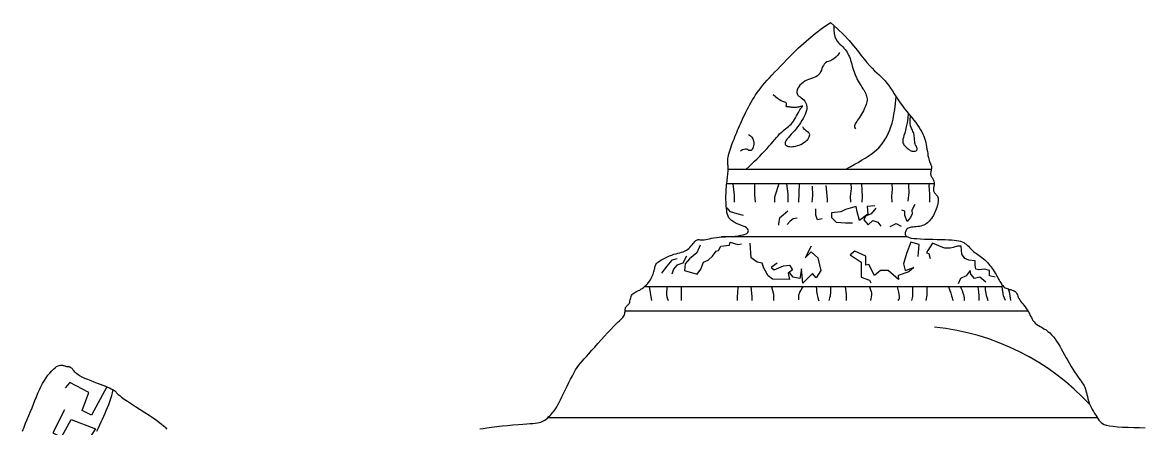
# Model space of a CAD drawing. Extents: x 162 to 353, y 208 to 399.
# Drawn here: x 165.1 to 286.4, y 355 to 398.9 of the extents above; entities that cross this region are included whole.
import ezdxf

# ---------------------------------------------------------------- set-up
doc = ezdxf.new("R2010")
doc.units = 0
doc.header["$LTSCALE"] = 10
doc.header["$MEASUREMENT"] = 0
for name, color, linetype in [('3', 3, 'CONTINUOUS'), ('4', 4, 'CONTINUOUS'), ('7', 7, 'CONTINUOUS')]:
    doc.layers.add(name, color=color, linetype=linetype)

msp = doc.modelspace()

# ---------------------------------------------------------------- linework, layer by layer
at = {"layer": '3'}
for p, q in [((263.94, 381.46), (241.46, 381.46)), ((230.43, 367.71), (274.09, 367.71))]:
    msp.add_line(p, q, dxfattribs=at)
for points in [[(253.07, 398.59), (253.05, 398.12), (253.08, 397.73), (253.16, 397.4), (253.27, 397.14), (253.41, 396.92), (253.56, 396.74), (253.72, 396.58), (253.88, 396.43), (254.02, 396.29), (254.15, 396.15), (254.28, 396), (254.39, 395.86), (254.49, 395.71), (254.58, 395.55), (254.66, 395.39), (254.74, 395.21), (254.81, 395.03), (254.87, 394.83), (254.93, 394.63), (254.99, 394.42), (255.05, 394.21), (255.11, 393.99), (255.17, 393.78), (255.24, 393.57), (255.32, 393.36), (255.41, 393.16), (255.5, 392.96), (255.6, 392.77), (255.7, 392.58), (255.8, 392.4), (255.9, 392.23), (256, 392.07), (256.1, 391.91), (256.2, 391.76), (256.29, 391.62), (256.37, 391.48), (256.45, 391.34), (256.52, 391.21), (256.57, 391.07), (256.61, 390.94), (256.64, 390.8), (256.65, 390.65), (256.65, 390.51), (256.63, 390.35), (256.6, 390.2), (256.56, 390.04), (256.5, 389.87), (256.43, 389.71), (256.35, 389.53), (256.26, 389.35), (256.16, 389.17), (256.05, 389), (255.94, 388.82), (255.83, 388.65), (255.73, 388.49), (255.62, 388.34), (255.53, 388.2), (255.44, 388.07), (255.37, 387.94), (255.32, 387.83), (255.3, 387.72), (255.3, 387.61), (255.34, 387.51), (255.42, 387.41)], [(253.66, 395.69), (253.48, 395.39), (253.28, 395.16), (253.07, 395), (252.86, 394.88), (252.66, 394.79), (252.47, 394.72), (252.29, 394.65), (252.14, 394.55), (252.02, 394.43), (251.92, 394.28), (251.84, 394.12), (251.77, 393.94), (251.7, 393.76), (251.62, 393.58), (251.53, 393.42), (251.42, 393.28), (251.28, 393.16), (251.11, 393.06), (250.93, 392.98), (250.74, 392.91), (250.53, 392.84), (250.32, 392.76), (250.11, 392.67), (249.91, 392.57), (249.72, 392.44), (249.54, 392.3), (249.38, 392.14), (249.25, 391.97), (249.14, 391.8), (249.07, 391.63), (249.03, 391.47), (249.03, 391.32), (249.08, 391.19), (249.16, 391.07), (249.27, 390.96), (249.39, 390.86), (249.53, 390.76), (249.67, 390.65), (249.8, 390.54), (249.91, 390.42), (250, 390.28), (250.06, 390.13), (250.1, 389.96), (250.12, 389.78), (250.11, 389.59), (250.08, 389.39), (250.02, 389.19), (249.95, 388.97), (249.85, 388.75), (249.73, 388.53), (249.6, 388.3), (249.45, 388.07), (249.3, 387.85), (249.13, 387.63), (248.96, 387.41), (248.79, 387.21), (248.61, 387.01), (248.44, 386.82), (248.28, 386.64), (248.14, 386.48), (248.01, 386.32), (247.9, 386.18), (247.83, 386.05), (247.78, 385.93), (247.77, 385.83), (247.79, 385.73), (247.84, 385.66), (247.92, 385.59), (248.02, 385.54), (248.14, 385.51), (248.28, 385.49), (248.44, 385.48), (248.6, 385.49), (248.77, 385.51), (248.95, 385.54), (249.13, 385.59), (249.31, 385.65), (249.49, 385.73), (249.66, 385.82), (249.82, 385.92), (249.97, 386.03), (250.1, 386.15), (250.22, 386.27), (250.31, 386.4), (250.38, 386.53), (250.43, 386.65), (250.44, 386.76), (250.42, 386.86), (250.37, 386.94), (250.3, 387.02), (250.2, 387.09), (250.09, 387.17), (249.97, 387.25), (249.86, 387.35), (249.76, 387.47), (249.68, 387.63)], [(243.57, 383.05), (243.86, 383.33), (244.15, 383.61), (244.45, 383.9), (244.74, 384.18), (245.02, 384.47), (245.3, 384.75), (245.57, 385.03), (245.82, 385.3), (246.05, 385.56), (246.27, 385.8), (246.47, 386.04), (246.66, 386.27), (246.84, 386.48), (247.01, 386.67), (247.18, 386.86), (247.35, 387.02), (247.51, 387.17), (247.67, 387.3), (247.83, 387.43), (247.98, 387.55), (248.14, 387.67), (248.28, 387.8), (248.42, 387.93), (248.56, 388.08), (248.68, 388.25), (248.8, 388.43), (248.91, 388.62), (249.02, 388.81), (249.12, 389), (249.21, 389.18), (249.3, 389.34), (249.38, 389.48), (249.46, 389.6), (249.53, 389.69), (249.59, 389.76), (249.64, 389.82), (249.67, 389.85), (249.68, 389.87), (249.68, 389.88), (249.65, 389.87), (249.6, 389.86), (249.53, 389.84), (249.45, 389.82), (249.35, 389.79), (249.24, 389.77), (249.13, 389.75), (249.01, 389.73), (248.9, 389.72), (248.8, 389.71), (248.7, 389.71), (248.6, 389.72), (248.51, 389.73), (248.43, 389.75), (248.35, 389.76), (248.28, 389.77), (248.21, 389.78), (248.14, 389.79), (248.08, 389.79), (248.03, 389.8), (247.98, 389.8), (247.95, 389.81), (247.92, 389.82), (247.9, 389.84), (247.89, 389.87), (247.9, 389.91), (247.91, 389.96), (247.93, 390.01), (247.94, 390.06), (247.94, 390.12), (247.93, 390.17), (247.9, 390.22), (247.84, 390.26), (247.76, 390.3), (247.65, 390.33), (247.51, 390.38), (247.35, 390.45), (247.16, 390.54), (246.95, 390.68), (246.73, 390.86), (246.48, 391.1)], [(254.36, 383.05), (254.82, 383.3), (255.26, 383.55), (255.68, 383.78), (256.07, 384.01), (256.44, 384.23), (256.79, 384.46), (257.11, 384.68), (257.4, 384.9), (257.67, 385.13), (257.92, 385.36), (258.14, 385.6), (258.34, 385.85), (258.52, 386.11), (258.69, 386.39), (258.84, 386.67), (258.99, 386.97), (259.12, 387.29), (259.24, 387.64), (259.36, 388.03), (259.47, 388.46), (259.56, 388.95), (259.65, 389.51), (259.73, 390.16), (259.8, 390.89)], [(261.1, 389.12), (261.06, 388.55), (260.99, 388.06), (260.91, 387.63), (260.82, 387.27), (260.74, 386.96), (260.65, 386.7), (260.59, 386.48), (260.54, 386.3), (260.52, 386.14), (260.52, 386), (260.55, 385.88), (260.59, 385.78), (260.65, 385.69), (260.71, 385.61), (260.79, 385.54), (260.86, 385.47), (260.94, 385.39), (261.02, 385.32), (261.1, 385.25), (261.18, 385.19), (261.26, 385.13), (261.34, 385.07), (261.43, 385.03), (261.52, 385), (261.61, 384.98), (261.71, 384.98), (261.8, 384.99), (261.88, 385), (261.96, 385.03), (262.02, 385.07), (262.06, 385.11), (262.09, 385.17), (262.09, 385.23), (262.08, 385.3), (262.05, 385.38), (262.01, 385.46), (261.97, 385.56), (261.92, 385.66), (261.88, 385.78), (261.84, 385.9), (261.82, 386.04), (261.81, 386.18), (261.79, 386.33), (261.79, 386.48), (261.77, 386.63), (261.76, 386.77), (261.73, 386.9), (261.69, 387.03), (261.63, 387.14), (261.57, 387.25), (261.5, 387.38), (261.43, 387.54), (261.38, 387.75), (261.34, 388.02), (261.33, 388.37), (261.35, 388.81)], [(243.8, 386.81), (244.02, 386.67), (244.18, 386.5), (244.29, 386.32), (244.35, 386.13), (244.38, 385.94), (244.38, 385.75), (244.35, 385.58), (244.32, 385.43), (244.27, 385.31), (244.21, 385.21), (244.16, 385.13), (244.09, 385.08), (244.03, 385.05), (243.97, 385.05), (243.9, 385.05), (243.85, 385.08), (243.79, 385.11), (243.73, 385.16), (243.66, 385.19), (243.58, 385.22), (243.47, 385.22), (243.33, 385.19), (243.15, 385.12), (242.92, 384.99)], [(242.28, 379.48), (242.3, 380.24), (242.13, 381.46)], [(244.44, 381.46), (244.47, 380.27), (244.51, 379.48)], [(247.1, 381.46), (246.63, 380.01), (246.63, 379.48)], [(248.12, 379.48), (248.12, 379.5), (248.09, 380.37), (247.96, 381.46)], [(249.27, 379.48), (249.33, 381.46)], [(250.69, 381.2), (250.74, 380.18), (250.67, 379.48)], [(252.36, 379.48), (252.38, 379.76), (252.25, 380.95), (252.24, 381.28)], [(254.89, 379.48), (254.87, 380.08), (254.97, 380.95), (254.94, 381.44)], [(256.11, 379.48), (256.16, 380.05), (256.13, 380.79), (256.1, 381.46)], [(259.36, 379.48), (259.33, 380.11), (259.4, 380.89), (259.38, 381.46)], [(261.11, 379.59), (261.21, 380.5), (261.17, 381.24), (261.17, 381.46)], [(263.46, 379.48), (263.47, 380.37), (263.43, 380.82), (263.4, 381.27), (263.41, 381.46)], [(243.27, 378.02), (242.59, 378.19), (241.84, 378.44), (241.5, 378.87)], [(248.07, 378.5), (247.57, 378.07), (247.15, 377.74), (247.06, 377.15), (247.06, 376.98)], [(251.78, 377.65), (251.27, 377.57), (251.11, 378.07), (251.11, 378.75)], [(257.51, 379.08), (256.67, 379), (256.75, 378.16), (255.82, 377.49), (255.57, 378.41), (255.49, 379), (254.81, 378.83), (254.31, 378.66), (253.8, 378.41), (252.79, 378.33), (252.79, 377.82), (253.3, 377.32), (254.31, 377.23), (255.07, 377.23)], [(257.62, 378.82), (257.09, 378.22), (256.49, 377.96), (256.29, 377.56), (256.76, 377.03), (257.29, 377.49), (257.82, 377.29), (258.16, 376.89)], [(261.82, 379.22), (261.49, 378.62), (261.55, 378.22), (261.35, 377.82), (261.02, 377.36), (260.75, 378.02), (260.75, 378.49), (260.42, 378.62)], [(249.08, 377.74), (248.66, 377.65), (248.32, 377.4), (247.99, 377.06)], [(259.16, 376.83), (259.82, 377.16), (260.36, 376.89)], [(238.58, 374.83), (238.19, 373.97), (237.4, 373.32), (236.94, 372.79), (236.87, 372.07), (238.25, 371.67), (238.65, 372.2), (238.91, 372.99), (239.44, 373.18), (239.9, 373.64), (240.29, 374.17), (240.55, 374.23), (240.82, 374.69), (241.74, 374.83), (241.8, 375.15), (242.66, 374.89), (243.05, 374.96)], [(246.93, 372.86), (246.27, 372.4), (246.6, 372.13), (247.59, 372.59), (248.24, 372.66), (248.57, 372.13), (248.11, 371.8), (248.24, 371.08), (246.4, 371.15), (245.94, 371.48), (245.48, 372.33), (245.29, 372.86), (244.76, 372.99), (244.1, 373.45), (243.97, 375.02)], [(262.18, 373.58), (262.31, 374.89), (261.39, 375.15), (260.93, 373.91), (260.6, 372.79), (260.8, 372.07), (261.72, 372.4), (261.2, 371.94), (260.01, 371.54), (260.08, 371.08), (258.96, 372.07), (258.11, 372.07), (257.45, 371.54), (256.86, 372.72), (256.53, 372.66), (256.53, 373.64), (255.34, 374.17), (254.82, 373.78), (256, 372.99), (256, 371.34), (256.92, 371.02), (257.05, 370.75)], [(270.53, 371.34), (269.94, 371.48), (269.94, 372.07), (269.41, 372.2), (268.76, 372.13), (268.43, 372.2), (268.36, 372.66), (268.36, 373.12), (267.7, 373.18), (267.24, 373.38), (266.91, 373.84), (266.85, 374.69), (266.45, 374.69), (265.99, 374.56), (265.67, 374.5), (265.07, 374.5), (264.88, 374.56), (263.76, 375.02), (263.23, 374.23), (263.1, 373.97), (263.36, 373.91), (263.5, 373.38)], [(237.07, 373.64), (236.67, 372.86), (236.02, 372.66), (235.69, 372.2), (235.49, 371.67)], [(250.61, 374.69), (249.95, 373.45), (250.61, 374.1), (251.33, 373.45), (251.66, 372.07), (251.14, 371.28), (250.74, 371.74), (249.69, 370.69), (249.56, 372.26), (249.36, 371.21), (248.64, 371.34), (248.24, 371.87)], [(236.08, 373.32), (235.49, 373.18), (234.96, 372.53), (234.7, 372.2), (234.37, 371.8)], [(269.54, 370.82), (268.89, 371.34), (268.3, 371.21), (267.9, 371.67), (267.84, 372.07), (267.38, 371.48), (266.78, 371.21), (266.52, 370.62)], [(233.04, 370.32), (233.29, 368.83)], [(234.97, 370.32), (234.94, 370.09), (234.91, 369.76), (234.93, 369.48), (234.97, 369.23), (235.02, 369.02), (235.08, 368.83)], [(236.53, 370.32), (236.51, 370.22), (236.5, 370.12), (236.5, 370.02), (236.5, 369.9), (236.5, 369.77), (236.5, 369.63), (236.5, 369.48), (236.5, 369.32), (236.5, 369.16), (236.5, 368.99), (236.5, 368.83)], [(242.67, 370.32), (242.65, 370.13), (242.62, 369.82), (242.6, 369.56), (242.59, 369.33), (242.58, 369.14), (242.58, 368.97), (242.58, 368.83)], [(244.07, 370.32), (244.15, 369.27), (244.15, 368.83)], [(246.31, 370.32), (246.51, 369.5), (246.51, 368.83)], [(249.68, 370.32), (249.61, 370.19), (249.46, 369.93), (249.35, 369.72), (249.28, 369.55), (249.24, 369.41), (249.22, 369.26), (249.21, 369.1), (249.21, 368.9)], [(251.13, 370.32), (251.16, 370.06), (251.19, 369.8), (251.22, 369.6), (251.24, 369.44), (251.28, 369.29), (251.32, 369.14), (251.37, 368.98), (251.44, 368.78)], [(252.69, 370.32), (252.69, 370.12), (252.69, 369.84), (252.68, 369.62), (252.67, 369.44), (252.64, 369.28), (252.6, 369.13), (252.55, 368.95), (252.51, 368.83)], [(254.29, 370.32), (254.38, 369.5), (254.38, 368.83)], [(256.92, 370.32), (256.96, 370.21), (257.04, 369.97), (257.1, 369.78), (257.12, 369.61), (257.13, 369.43), (257.11, 369.23), (257.06, 368.99), (257.03, 368.83)], [(259.91, 370.32), (260.05, 369.74), (260.11, 369.48), (260.14, 369.28), (260.15, 369.14), (260.13, 369.02), (260.08, 368.92), (260, 368.83)], [(261.57, 370.32), (261.57, 369.27), (261.46, 368.83)], [(263.15, 370.32), (263.15, 369.39), (263.03, 368.83)], [(265.49, 370.32), (265.59, 370.02), (265.73, 369.62), (265.82, 369.32), (265.89, 369.11), (265.93, 368.97), (265.95, 368.87), (265.95, 368.83)], [(266.77, 370.32), (266.82, 370.21), (266.95, 369.9), (267.05, 369.65), (267.12, 369.46), (267.16, 369.29), (267.18, 369.12), (267.19, 368.94), (267.19, 368.83)], [(268.66, 370.32), (268.67, 370.29), (268.7, 370.03), (268.73, 369.81), (268.75, 369.63), (268.76, 369.45), (268.76, 369.25), (268.77, 369.01), (268.77, 368.83)], [(269.44, 370.32), (269.44, 370.15), (269.46, 369.97), (269.48, 369.79), (269.52, 369.6), (269.58, 369.37), (269.66, 369.08), (269.73, 368.83)], [(271.67, 368.83), (271.46, 369.33), (271.3, 370.32)], [(272.23, 368.83), (272.14, 369.58), (271.98, 370.07)], [(174.26, 359.47), (172.6, 356.4), (171.58, 356.92), (172.3, 358.86), (170.24, 359.95), (169.73, 359.36)], [(169.67, 356.97), (168.39, 354.49), (169.36, 354.01), (170.38, 355.95), (173.04, 354.91), (171.28, 352.29), (171.57, 352.15)]]:
    msp.add_lwpolyline(points, dxfattribs=at)
msp.add_arc((261.24, 339.44), 26.65, 42.6943, 84.1045, dxfattribs=at)
at = {"layer": '4'}
msp.add_line((241.59, 383.05), (263.63, 383.05), dxfattribs=at)
for points in [[(214.7, 354.92), (215.04, 354.98), (215.46, 355.05), (215.96, 355.12), (216.52, 355.18), (217.1, 355.24), (217.7, 355.3), (218.28, 355.35), (218.83, 355.4), (219.33, 355.44), (219.77, 355.47), (220.13, 355.49), (220.44, 355.51), (220.7, 355.54), (220.92, 355.57), (221.11, 355.6), (221.28, 355.65), (221.44, 355.71), (221.59, 355.78), (221.73, 355.87), (221.88, 355.98), (222.01, 356.09), (222.14, 356.21), (222.27, 356.33), (222.39, 356.46), (222.5, 356.59), (222.61, 356.72), (222.71, 356.85), (222.82, 356.99), (222.92, 357.14), (223.03, 357.32), (223.15, 357.53), (223.28, 357.77), (223.43, 358.06), (223.59, 358.38), (223.76, 358.75), (223.95, 359.13), (224.14, 359.53), (224.33, 359.93), (224.53, 360.32), (224.72, 360.68), (224.9, 361.02), (225.07, 361.31), (225.24, 361.57), (225.41, 361.81), (225.59, 362.04), (225.78, 362.26), (226, 362.5), (226.23, 362.77), (226.5, 363.06), (226.8, 363.4), (227.14, 363.77), (227.49, 364.16), (227.84, 364.56), (228.2, 364.96), (228.54, 365.34), (228.87, 365.68), (229.16, 365.99), (229.42, 366.25), (229.63, 366.46), (229.82, 366.63), (229.97, 366.77), (230.09, 366.89), (230.19, 366.99), (230.26, 367.09), (230.32, 367.19), (230.36, 367.3), (230.39, 367.41), (230.41, 367.53), (230.42, 367.65), (230.43, 367.76), (230.44, 367.87), (230.46, 367.97), (230.49, 368.06), (230.53, 368.13), (230.57, 368.19), (230.63, 368.25), (230.68, 368.3), (230.74, 368.35), (230.8, 368.4), (230.85, 368.47), (230.89, 368.55), (230.93, 368.65), (230.96, 368.76), (230.98, 368.88), (231.01, 369), (231.04, 369.13), (231.08, 369.25), (231.13, 369.36), (231.19, 369.46), (231.27, 369.55), (231.37, 369.63), (231.48, 369.7), (231.6, 369.76), (231.73, 369.82), (231.87, 369.89), (232.01, 369.96), (232.15, 370.04), (232.29, 370.13), (232.44, 370.24), (232.57, 370.36), (232.71, 370.49), (232.84, 370.62), (232.96, 370.76), (233.07, 370.91), (233.17, 371.06), (233.26, 371.21), (233.34, 371.37), (233.41, 371.52), (233.47, 371.67), (233.52, 371.81), (233.56, 371.95), (233.59, 372.08), (233.62, 372.21), (233.64, 372.32), (233.66, 372.43), (233.69, 372.53), (233.72, 372.63), (233.77, 372.72), (233.83, 372.82), (233.93, 372.92), (234.05, 373.02), (234.2, 373.12), (234.38, 373.23), (234.58, 373.34), (234.8, 373.45), (235.03, 373.56), (235.26, 373.66), (235.5, 373.75), (235.73, 373.83), (235.95, 373.89), (236.15, 373.95), (236.35, 374), (236.53, 374.05), (236.71, 374.1), (236.87, 374.17), (237.03, 374.24), (237.18, 374.34), (237.32, 374.45), (237.45, 374.58), (237.57, 374.72), (237.69, 374.86), (237.8, 374.99), (237.9, 375.12), (238, 375.23), (238.09, 375.31), (238.18, 375.37), (238.26, 375.41), (238.34, 375.42), (238.43, 375.42), (238.52, 375.41), (238.62, 375.4), (238.73, 375.4), (238.86, 375.4), (239, 375.41), (239.17, 375.44), (239.35, 375.47), (239.56, 375.51), (239.79, 375.56), (240.04, 375.6), (240.32, 375.64), (240.62, 375.68), (240.96, 375.71), (241.31, 375.73), (241.66, 375.75), (242.02, 375.77), (242.37, 375.8), (242.69, 375.83), (242.99, 375.88), (243.24, 375.93), (243.45, 376), (243.61, 376.09), (243.72, 376.18), (243.78, 376.28), (243.8, 376.39), (243.77, 376.49), (243.7, 376.6), (243.58, 376.7), (243.43, 376.79), (243.24, 376.88), (243.03, 376.96), (242.81, 377.05), (242.58, 377.14), (242.36, 377.25), (242.15, 377.36), (241.97, 377.48), (241.81, 377.63), (241.69, 377.79), (241.6, 377.97), (241.53, 378.15), (241.47, 378.36), (241.44, 378.57), (241.41, 378.79), (241.39, 379.02), (241.38, 379.25), (241.37, 379.49), (241.36, 379.73), (241.36, 379.97), (241.36, 380.21), (241.37, 380.45), (241.38, 380.68), (241.39, 380.91), (241.41, 381.13), (241.43, 381.34), (241.45, 381.54), (241.48, 381.74), (241.5, 381.93), (241.52, 382.11), (241.54, 382.28), (241.56, 382.44), (241.58, 382.6), (241.59, 382.75), (241.59, 382.89), (241.6, 383.02), (241.6, 383.15), (241.59, 383.27), (241.59, 383.39), (241.58, 383.5), (241.57, 383.62), (241.57, 383.72), (241.56, 383.84), (241.56, 383.95), (241.56, 384.08), (241.57, 384.21), (241.59, 384.36), (241.63, 384.53), (241.67, 384.71), (241.73, 384.91), (241.8, 385.13), (241.88, 385.36), (241.96, 385.59), (242.05, 385.83), (242.15, 386.07), (242.24, 386.31), (242.34, 386.55), (242.44, 386.79), (242.53, 387.02), (242.63, 387.25), (242.73, 387.49), (242.84, 387.72), (242.94, 387.96), (243.05, 388.21), (243.17, 388.46), (243.28, 388.71), (243.41, 388.97), (243.53, 389.23), (243.67, 389.5), (243.8, 389.76), (243.95, 390.03), (244.1, 390.29), (244.25, 390.55), (244.41, 390.81), (244.58, 391.08), (244.76, 391.34), (244.95, 391.6), (245.15, 391.86), (245.36, 392.13), (245.59, 392.4), (245.82, 392.67), (246.08, 392.95), (246.35, 393.24), (246.63, 393.54), (246.94, 393.85), (247.26, 394.19), (247.6, 394.54), (247.96, 394.91), (248.34, 395.3), (248.76, 395.72), (249.23, 396.17), (249.75, 396.66), (250.34, 397.17), (251.02, 397.72), (251.8, 398.31), (252.69, 398.94)], [(252.69, 398.94), (253.46, 398.24), (254.12, 397.59), (254.7, 396.98), (255.19, 396.41), (255.62, 395.88), (255.99, 395.4), (256.33, 394.97), (256.63, 394.59), (256.92, 394.26), (257.2, 393.97), (257.46, 393.71), (257.71, 393.48), (257.95, 393.26), (258.18, 393.05), (258.4, 392.83), (258.61, 392.61), (258.81, 392.36), (259.01, 392.09), (259.2, 391.81), (259.4, 391.51), (259.6, 391.2), (259.8, 390.89), (260.02, 390.57), (260.24, 390.24), (260.48, 389.92), (260.73, 389.59), (260.98, 389.28), (261.23, 388.96), (261.47, 388.66), (261.71, 388.36), (261.93, 388.08), (262.13, 387.81), (262.3, 387.55), (262.45, 387.31), (262.59, 387.08), (262.7, 386.85), (262.8, 386.63), (262.88, 386.4), (262.95, 386.18), (263.01, 385.94), (263.06, 385.7), (263.11, 385.46), (263.15, 385.21), (263.19, 384.97), (263.23, 384.73), (263.26, 384.51), (263.3, 384.31), (263.34, 384.13), (263.39, 383.97), (263.44, 383.84), (263.49, 383.72), (263.53, 383.62), (263.57, 383.53), (263.61, 383.45), (263.63, 383.36), (263.64, 383.28), (263.64, 383.19), (263.63, 383.09), (263.62, 383), (263.59, 382.9), (263.57, 382.8), (263.55, 382.7), (263.54, 382.6), (263.54, 382.51), (263.56, 382.43), (263.58, 382.35), (263.61, 382.27), (263.65, 382.2), (263.7, 382.13), (263.74, 382.06), (263.79, 382), (263.83, 381.93), (263.86, 381.86), (263.89, 381.79), (263.91, 381.72), (263.93, 381.64), (263.94, 381.56), (263.94, 381.48), (263.94, 381.4), (263.93, 381.31), (263.91, 381.22), (263.89, 381.13), (263.87, 381.04), (263.86, 380.95), (263.85, 380.86), (263.85, 380.77), (263.85, 380.69), (263.88, 380.61), (263.92, 380.54), (263.97, 380.47), (264.03, 380.41), (264.1, 380.34), (264.16, 380.27), (264.23, 380.19), (264.28, 380.11), (264.33, 380.01), (264.36, 379.91), (264.37, 379.79), (264.37, 379.66), (264.36, 379.52), (264.34, 379.38), (264.31, 379.22), (264.26, 379.06), (264.21, 378.9), (264.15, 378.73), (264.08, 378.55), (264.01, 378.38), (263.93, 378.21), (263.84, 378.04), (263.75, 377.88), (263.65, 377.72), (263.54, 377.58), (263.44, 377.45), (263.32, 377.33), (263.2, 377.23), (263.07, 377.13), (262.94, 377.05), (262.8, 376.98), (262.65, 376.93), (262.49, 376.88), (262.33, 376.85), (262.15, 376.83), (261.98, 376.81), (261.81, 376.8), (261.64, 376.78), (261.48, 376.76), (261.34, 376.74), (261.21, 376.7), (261.1, 376.65), (261.01, 376.59), (260.94, 376.51), (260.88, 376.43), (260.84, 376.35), (260.81, 376.26), (260.8, 376.17), (260.79, 376.08), (260.8, 376), (260.82, 375.91), (260.87, 375.84), (260.94, 375.77), (261.06, 375.7), (261.22, 375.64), (261.44, 375.59), (261.71, 375.55), (262.05, 375.52), (262.44, 375.49), (262.87, 375.47), (263.32, 375.46), (263.79, 375.45), (264.25, 375.44), (264.7, 375.43), (265.11, 375.42), (265.48, 375.4), (265.81, 375.38), (266.11, 375.36), (266.36, 375.33), (266.59, 375.29), (266.79, 375.24), (266.97, 375.17), (267.13, 375.1), (267.27, 375.01), (267.4, 374.91), (267.52, 374.8), (267.64, 374.69), (267.75, 374.57), (267.86, 374.45), (267.97, 374.33), (268.1, 374.22), (268.23, 374.11), (268.36, 374), (268.51, 373.9), (268.65, 373.8), (268.81, 373.69), (268.96, 373.58), (269.11, 373.47), (269.26, 373.35), (269.41, 373.22), (269.56, 373.08), (269.7, 372.94), (269.83, 372.79), (269.97, 372.63), (270.09, 372.47), (270.21, 372.3), (270.33, 372.13), (270.44, 371.97), (270.54, 371.8), (270.64, 371.63), (270.73, 371.46), (270.82, 371.3), (270.91, 371.15), (270.99, 371.01), (271.06, 370.87), (271.14, 370.74), (271.21, 370.63), (271.28, 370.52), (271.36, 370.43), (271.44, 370.35), (271.53, 370.27), (271.62, 370.21), (271.73, 370.15), (271.85, 370.11), (271.98, 370.07), (272.11, 370.03), (272.24, 370), (272.37, 369.96), (272.49, 369.92), (272.6, 369.86), (272.7, 369.8), (272.78, 369.73), (272.84, 369.64), (272.9, 369.54), (272.95, 369.43), (273, 369.31), (273.05, 369.18), (273.12, 369.04), (273.2, 368.9), (273.29, 368.76), (273.4, 368.61), (273.53, 368.45), (273.65, 368.3), (273.78, 368.13), (273.91, 367.97), (274.02, 367.81), (274.13, 367.64), (274.22, 367.47), (274.31, 367.3), (274.38, 367.13), (274.46, 366.97), (274.55, 366.81), (274.64, 366.65), (274.75, 366.51), (274.88, 366.37), (275.04, 366.24), (275.22, 366.13), (275.41, 366.01), (275.62, 365.89), (275.83, 365.76), (276.05, 365.63), (276.26, 365.48), (276.47, 365.31), (276.66, 365.12), (276.85, 364.9), (277.03, 364.67), (277.2, 364.42), (277.37, 364.15), (277.54, 363.87), (277.71, 363.58), (277.88, 363.27), (278.06, 362.95), (278.24, 362.63), (278.43, 362.31), (278.61, 361.99), (278.79, 361.68), (278.97, 361.38), (279.14, 361.11), (279.31, 360.86), (279.46, 360.63), (279.61, 360.43), (279.74, 360.25), (279.87, 360.08), (279.98, 359.92), (280.08, 359.76), (280.17, 359.6), (280.25, 359.43), (280.32, 359.24), (280.38, 359.05), (280.43, 358.84), (280.48, 358.63), (280.53, 358.41), (280.59, 358.18), (280.66, 357.95), (280.74, 357.72), (280.84, 357.49), (280.94, 357.26), (281.06, 357.03), (281.19, 356.81), (281.32, 356.6), (281.44, 356.4), (281.57, 356.21), (281.68, 356.04), (281.79, 355.88), (281.9, 355.74), (282.02, 355.61), (282.18, 355.5), (282.37, 355.4), (282.61, 355.32), (282.93, 355.25), (283.32, 355.2), (283.8, 355.15), (284.35, 355.12), (284.95, 355.09), (285.57, 355.08), (286.19, 355.06), (286.79, 355.05)], [(165.1, 354.68), (165.28, 355.11), (165.46, 355.53), (165.64, 355.95), (165.81, 356.37), (165.98, 356.79), (166.15, 357.2), (166.31, 357.61), (166.47, 358.01), (166.63, 358.4), (166.79, 358.78), (166.95, 359.14), (167.12, 359.49), (167.3, 359.83), (167.49, 360.15), (167.68, 360.44), (167.88, 360.72), (168.08, 360.97), (168.28, 361.19), (168.47, 361.38), (168.65, 361.54), (168.81, 361.66), (168.97, 361.74), (169.1, 361.8), (169.23, 361.82), (169.34, 361.83), (169.44, 361.82), (169.53, 361.8), (169.61, 361.77), (169.69, 361.74), (169.76, 361.72), (169.82, 361.71), (169.88, 361.69), (169.93, 361.69), (169.99, 361.68), (170.04, 361.67), (170.09, 361.67), (170.13, 361.66), (170.18, 361.65), (170.23, 361.64), (170.28, 361.62), (170.32, 361.6), (170.37, 361.57), (170.41, 361.54), (170.45, 361.5), (170.5, 361.45), (170.54, 361.39), (170.58, 361.32), (170.64, 361.24), (170.71, 361.15), (170.81, 361.05), (170.93, 360.94), (171.1, 360.83), (171.3, 360.7), (171.56, 360.57), (171.85, 360.43), (172.18, 360.29), (172.52, 360.15), (172.86, 360.02), (173.21, 359.88), (173.54, 359.76), (173.84, 359.64), (174.11, 359.53), (174.34, 359.44), (174.55, 359.35), (174.72, 359.27), (174.87, 359.2), (174.99, 359.14), (175.08, 359.08), (175.16, 359.02), (175.21, 358.97), (175.26, 358.91), (175.32, 358.84), (175.39, 358.75), (175.5, 358.65), (175.65, 358.52), (175.86, 358.35), (176.14, 358.15), (176.5, 357.91), (176.92, 357.63), (177.38, 357.33), (177.87, 357.02), (178.36, 356.7), (178.84, 356.4), (179.27, 356.11), (179.65, 355.85), (179.96, 355.63), (180.2, 355.45), (180.38, 355.29), (180.51, 355.17), (180.61, 355.07), (180.69, 354.98), (180.75, 354.91)]]:
    msp.add_lwpolyline(points, dxfattribs=at)
at = {"layer": '7'}
for p, q in [((260.99, 375.7), (240.85, 375.7)), ((271.3, 370.32), (232.53, 370.32)), ((222.08, 356.15), (281.61, 356.15))]:
    msp.add_line(p, q, dxfattribs=at)
msp.add_lwpolyline([(173.18, 354.68), (173.34, 355.02), (173.49, 355.35), (173.64, 355.67), (173.78, 355.99), (173.92, 356.3), (174.06, 356.61), (174.2, 356.93), (174.34, 357.24), (174.47, 357.56), (174.59, 357.88), (174.7, 358.2), (174.8, 358.52), (174.87, 358.84), (174.93, 359.17)], dxfattribs=at)

doc.saveas('drawing.dxf')
